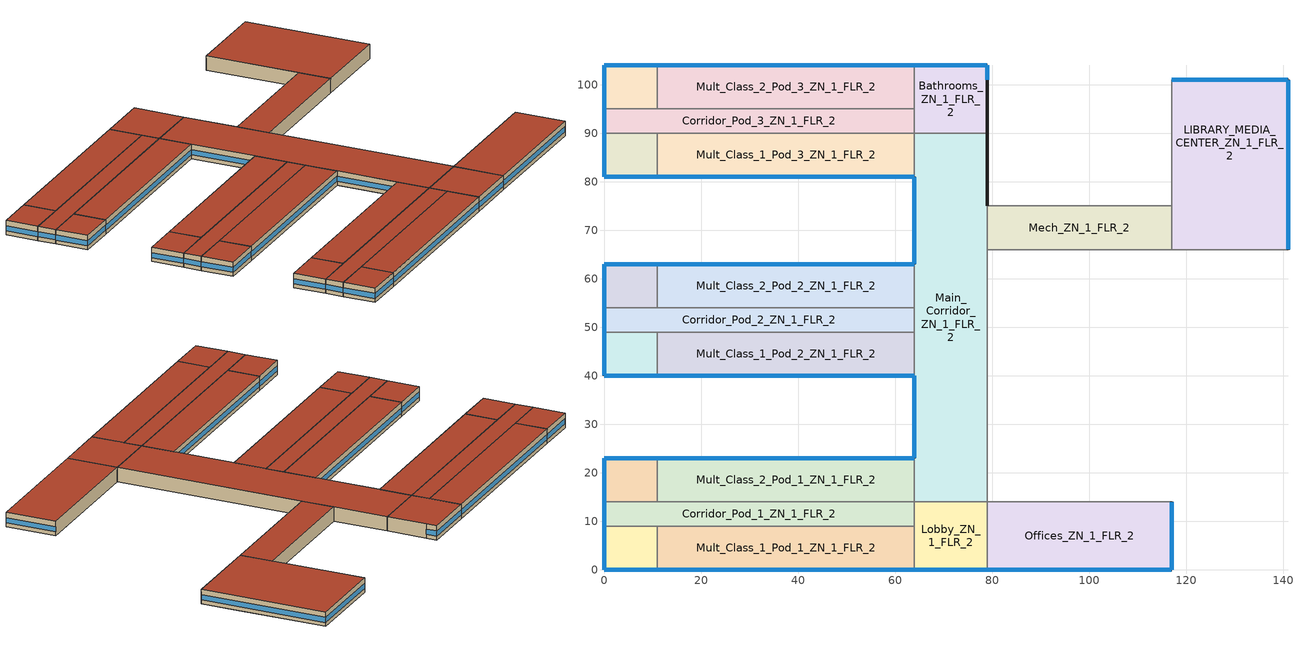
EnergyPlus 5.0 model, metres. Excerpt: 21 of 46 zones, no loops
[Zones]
Bathrooms_ZN_1_FLR_2
 floor to Bathrooms_ZN_1_FLR_1 (INT-FLOOR-TOPSIDE): 64,104 79,104 79,90 64,90 z4
 wall outside (Steel Frame Non-res Ext Wall): 79,90 79,101 79,104 64,104 z4:8
 wall to Main_Corridor_ZN_1_FLR_2 (int-walls): 64,90 79,90 z4:8
 wall to Mult_Class_2_Pod_3_ZN_1_FLR_2 (int-walls): 64,104 64,95 z4:8
 wall to Corridor_Pod_3_ZN_1_FLR_2 (int-walls): 64,95 64,90 z4:8
 window (Window Non-res Fixed): 79,101.05 79,103.95 z5.1:6.55; 78.95,104 64.05,104 z5.1:6.51
 roof outside (IEAD Non-res Roof): 64,90 79,90 79,104 64,104 z8
Corner_Class_1_Pod_1_ZN_1_FLR_2
 floor to Corner_Class_1_Pod_1_ZN_1_FLR_1 (INT-FLOOR-TOPSIDE): 0,9 11,9 11,0 0,0 z4
 wall outside (Steel Frame Non-res Ext Wall): 0,9 0,0 11,0 z4:8
 wall to Mult_Class_1_Pod_1_ZN_1_FLR_2 (int-walls): 11,0 11,9 z4:8
 wall to Corridor_Pod_1_ZN_1_FLR_2 (int-walls): 11,9 0,9 z4:8
 window (Window Non-res Fixed): 0.05,0 10.95,0 z5.1:6.51; 0,8.95 0,0.05 z5.1:6.52
 roof outside (IEAD Non-res Roof): 0,0 11,0 11,9 0,9 z8
Corner_Class_1_Pod_2_ZN_1_FLR_2
 floor to Corner_Class_1_Pod_2_ZN_1_FLR_1 (INT-FLOOR-TOPSIDE): 0,49 11,49 11,40 0,40 z4
 wall outside (Steel Frame Non-res Ext Wall): 0,49 0,40 11,40 z4:8
 wall to Mult_Class_1_Pod_2_ZN_1_FLR_2 (int-walls): 11,40 11,49 z4:8
 wall to Corridor_Pod_2_ZN_1_FLR_2 (int-walls): 11,49 0,49 z4:8
 window (Window Non-res Fixed): 0.05,40 10.95,40 z5.1:6.51; 0,48.95 0,40.05 z5.1:6.52
 roof outside (IEAD Non-res Roof): 0,40 11,40 11,49 0,49 z8
Corner_Class_1_Pod_3_ZN_1_FLR_2
 floor to Corner_Class_1_Pod_3_ZN_1_FLR_1 (INT-FLOOR-TOPSIDE): 0,90 11,90 11,81 0,81 z4
 wall outside (Steel Frame Non-res Ext Wall): 0,90 0,81 11,81 z4:8
 wall to Mult_Class_1_Pod_3_ZN_1_FLR_2 (int-walls): 11,81 11,90 z4:8
 wall to Corridor_Pod_3_ZN_1_FLR_2 (int-walls): 11,90 0,90 z4:8
 window (Window Non-res Fixed): 0.05,81 10.95,81 z5.1:6.51; 0,89.95 0,81.05 z5.1:6.52
 roof outside (IEAD Non-res Roof): 0,81 11,81 11,90 0,90 z8
Corner_Class_2_Pod_1_ZN_1_FLR_2
 floor to Corner_Class_2_Pod_1_ZN_1_FLR_1 (INT-FLOOR-TOPSIDE): 0,23 11,23 11,14 0,14 z4
 wall outside (Steel Frame Non-res Ext Wall): 11,23 0,23 0,14 z4:8
 wall to Corridor_Pod_1_ZN_1_FLR_2 (int-walls): 0,14 11,14 z4:8
 wall to Mult_Class_2_Pod_1_ZN_1_FLR_2 (int-walls): 11,14 11,23 z4:8
 window (Window Non-res Fixed): 10.95,23 0.05,23 z5.1:6.51; 0,22.95 0,14.05 z5.1:6.52
 roof outside (IEAD Non-res Roof): 0,14 11,14 11,23 0,23 z8
Corner_Class_2_Pod_2_ZN_1_FLR_2
 floor to Corner_Class_2_Pod_2_ZN_1_FLR_1 (INT-FLOOR-TOPSIDE): 0,63 11,63 11,54 0,54 z4
 wall outside (Steel Frame Non-res Ext Wall): 11,63 0,63 0,54 z4:8
 wall to Corridor_Pod_2_ZN_1_FLR_2 (int-walls): 0,54 11,54 z4:8
 wall to Mult_Class_2_Pod_2_ZN_1_FLR_2 (int-walls): 11,54 11,63 z4:8
 window (Window Non-res Fixed): 10.95,63 0.05,63 z5.1:6.51; 0,62.95 0,54.05 z5.1:6.52
 roof outside (IEAD Non-res Roof): 0,54 11,54 11,63 0,63 z8
Corner_Class_2_Pod_3_ZN_1_FLR_2
 floor to Corner_Class_2_Pod_3_ZN_1_FLR_1 (INT-FLOOR-TOPSIDE): 0,104 11,104 11,95 0,95 z4
 wall outside (Steel Frame Non-res Ext Wall): 11,104 0,104 0,95 z4:8
 wall to Corridor_Pod_3_ZN_1_FLR_2 (int-walls): 0,95 11,95 z4:8
 wall to Mult_Class_2_Pod_3_ZN_1_FLR_2 (int-walls): 11,95 11,104 z4:8
 window (Window Non-res Fixed): 10.95,104 0.05,104 z5.1:6.51; 0,103.95 0,95.05 z5.1:6.52
 roof outside (IEAD Non-res Roof): 0,95 11,95 11,104 0,104 z8
Corridor_Pod_1_ZN_1_FLR_2
 floor to Corridor_Pod_1_ZN_1_FLR_1 (INT-FLOOR-TOPSIDE): 0,14 64,14 64,9 0,9 z4
 wall outside (Steel Frame Non-res Ext Wall): 0,14 0,9 z4:8
 wall to Mult_Class_1_Pod_1_ZN_1_FLR_2 (int-walls): 11,9 64,9 z4:8
 wall to Lobby_ZN_1_FLR_2 (int-walls): 64,9 64,14 z4:8
 wall to Mult_Class_2_Pod_1_ZN_1_FLR_2 (int-walls): 64,14 11,14 z4:8
 window (Window Non-res Fixed): 0,13.95 0,9.05 z5.1:6.53
 roof outside (IEAD Non-res Roof): 0,9 64,9 64,14 0,14 z8
Corridor_Pod_2_ZN_1_FLR_2
 floor to Corridor_Pod_2_ZN_1_FLR_1 (INT-FLOOR-TOPSIDE): 0,54 64,54 64,49 0,49 z4
 wall outside (Steel Frame Non-res Ext Wall): 0,54 0,49 z4:8
 wall to Mult_Class_1_Pod_2_ZN_1_FLR_2 (int-walls): 11,49 64,49 z4:8
 wall to Main_Corridor_ZN_1_FLR_2 (int-walls): 64,49 64,54 z4:8
 wall to Mult_Class_2_Pod_2_ZN_1_FLR_2 (int-walls): 64,54 11,54 z4:8
 window (Window Non-res Fixed): 0,53.95 0,49.05 z5.1:6.53
 roof outside (IEAD Non-res Roof): 0,49 64,49 64,54 0,54 z8
Corridor_Pod_3_ZN_1_FLR_2
 floor to Corridor_Pod_3_ZN_1_FLR_1 (INT-FLOOR-TOPSIDE): 0,95 64,95 64,90 0,90 z4
 wall outside (Steel Frame Non-res Ext Wall): 0,95 0,90 z4:8
 wall to Mult_Class_1_Pod_3_ZN_1_FLR_2 (int-walls): 11,90 64,90 z4:8
 wall to Mult_Class_2_Pod_3_ZN_1_FLR_2 (int-walls): 64,95 11,95 z4:8
 window (Window Non-res Fixed): 0,94.95 0,90.05 z5.1:6.53
 roof outside (IEAD Non-res Roof): 0,90 64,90 64,95 0,95 z8
LIBRARY_MEDIA_CENTER_ZN_1_FLR_2
 floor to Kitchen_ZN_1_FLR_1 (INT-FLOOR-TOPSIDE): 117,75 141,75 141,66 117,66 z4
 floor to Cafeteria_ZN_1_FLR_1 (INT-FLOOR-TOPSIDE): 117,101 141,101 141,75 117,75 z4
 wall outside (Steel Frame Non-res Ext Wall): 141,66 141,101 117,101 z4:8
 wall to Aux_Gym_ZN_1_FLR_1 (int-walls): 117,66 141,66 z4:8
 wall to Mech_ZN_1_FLR_2 (int-walls): 117,75 117,66 z4:8
 wall to Auditorium_ZN_1_FLR_1 (int-walls): 117,101 117,75 z4:8
 window (Window Non-res Fixed): 141,66.05 141,100.95 z5.1:6.52; 140.95,101 117.05,101 z5.1:6.51
 roof outside (IEAD Non-res Roof): 117,66 141,66 141,101 117,101 z8
Lobby_ZN_1_FLR_2
 floor to Lobby_ZN_1_FLR_1 (INT-FLOOR-TOPSIDE): 64,14 79,14 79,0 64,0 z4
 wall outside (Steel Frame Non-res Ext Wall): 64,0 79,0 z4:8
 wall to Offices_ZN_1_FLR_2 (int-walls): 79,0 79,14 z4:8
 wall to Main_Corridor_ZN_1_FLR_2 (int-walls): 79,14 64,14 z4:8
 wall to Mult_Class_1_Pod_1_ZN_1_FLR_2 (int-walls): 64,9 64,0 z4:8
 window (Window Non-res Fixed): 64.05,0 78.95,0 z5.1:6.51
 roof outside (IEAD Non-res Roof): 64,0 79,0 79,14 64,14 z8
Main_Corridor_ZN_1_FLR_2
 floor to Main_Corridor_ZN_1_FLR_1 (INT-FLOOR-TOPSIDE): 64,90 79,90 79,14 64,14 z4
 wall outside (Steel Frame Non-res Ext Wall): 64,40 64,23 / 79,75 79,90 / 64,81 64,63 z4:8
 wall to Mult_Class_1_Pod_2_ZN_1_FLR_2 (int-walls): 64,49 64,40 z4:8
 wall to Mult_Class_2_Pod_1_ZN_1_FLR_2 (int-walls): 64,23 64,14 z4:8
 wall to Gym_ZN_1_FLR_1 (int-walls): 79,14 79,66 z4:8
 wall to Mech_ZN_1_FLR_2 (int-walls): 79,66 79,75 z4:8
 wall to Mult_Class_1_Pod_3_ZN_1_FLR_2 (int-walls): 64,90 64,81 z4:8
 wall to Mult_Class_2_Pod_2_ZN_1_FLR_2 (int-walls): 64,63 64,54 z4:8
 window (Window Non-res Fixed): 64,39.95 64,23.05 / 64,80.95 64,63.05 z5.1:6.51
 roof outside (IEAD Non-res Roof): 64,14 79,14 79,90 64,90 z8
Mech_ZN_1_FLR_2
 floor to Mech_ZN_1_FLR_1 (INT-FLOOR-TOPSIDE): 79,75 117,75 117,66 79,66 z4
 wall to Gym_ZN_1_FLR_1 (int-walls): 79,66 117,66 z4:8
 wall to Auditorium_ZN_1_FLR_1 (int-walls): 117,75 79,75 z4:8
 roof outside (IEAD Non-res Roof): 79,66 117,66 117,75 79,75 z8
Mult_Class_1_Pod_1_ZN_1_FLR_2
 floor to Mult_Class_1_Pod_1_ZN_1_FLR_1 (INT-FLOOR-TOPSIDE): 11,9 64,9 64,0 11,0 z4
 wall outside (Steel Frame Non-res Ext Wall): 11,0 64,0 z4:8
 window (Window Non-res Fixed): 11.05,0 63.95,0 z5.1:6.5
 roof outside (IEAD Non-res Roof): 11,0 64,0 64,9 11,9 z8
Mult_Class_1_Pod_2_ZN_1_FLR_2
 floor to Mult_Class_1_Pod_2_ZN_1_FLR_1 (INT-FLOOR-TOPSIDE): 11,49 64,49 64,40 11,40 z4
 wall outside (Steel Frame Non-res Ext Wall): 11,40 64,40 z4:8
 window (Window Non-res Fixed): 11.05,40 63.95,40 z5.1:6.5
 roof outside (IEAD Non-res Roof): 11,40 64,40 64,49 11,49 z8
Mult_Class_1_Pod_3_ZN_1_FLR_2
 floor to Mult_Class_1_Pod_3_ZN_1_FLR_1 (INT-FLOOR-TOPSIDE): 11,90 64,90 64,81 11,81 z4
 wall outside (Steel Frame Non-res Ext Wall): 11,81 64,81 z4:8
 window (Window Non-res Fixed): 11.05,81 63.95,81 z5.1:6.5
 roof outside (IEAD Non-res Roof): 11,81 64,81 64,90 11,90 z8
Mult_Class_2_Pod_1_ZN_1_FLR_2
 floor to Mult_Class_2_Pod_1_ZN_1_FLR_1 (INT-FLOOR-TOPSIDE): 11,23 64,23 64,14 11,14 z4
 wall outside (Steel Frame Non-res Ext Wall): 64,23 11,23 z4:8
 window (Window Non-res Fixed): 63.95,23 11.05,23 z5.1:6.5
 roof outside (IEAD Non-res Roof): 11,14 64,14 64,23 11,23 z8
Mult_Class_2_Pod_2_ZN_1_FLR_2
 floor to Mult_Class_2_Pod_2_ZN_1_FLR_1 (INT-FLOOR-TOPSIDE): 11,63 64,63 64,54 11,54 z4
 wall outside (Steel Frame Non-res Ext Wall): 64,63 11,63 z4:8
 window (Window Non-res Fixed): 63.95,63 11.05,63 z5.1:6.5
 roof outside (IEAD Non-res Roof): 11,54 64,54 64,63 11,63 z8
Mult_Class_2_Pod_3_ZN_1_FLR_2
 floor to Mult_Class_2_Pod_3_ZN_1_FLR_1 (INT-FLOOR-TOPSIDE): 11,104 64,104 64,95 11,95 z4
 wall outside (Steel Frame Non-res Ext Wall): 64,104 11,104 z4:8
 window (Window Non-res Fixed): 63.95,104 11.05,104 z5.1:6.5
 roof outside (IEAD Non-res Roof): 11,95 64,95 64,104 11,104 z8
Offices_ZN_1_FLR_2
 floor to Offices_ZN_1_FLR_1 (INT-FLOOR-TOPSIDE): 79,14 117,14 117,0 79,0 z4
 wall outside (Steel Frame Non-res Ext Wall): 79,0 117,0 117,14 z4:8
 wall to Gym_ZN_1_FLR_1 (int-walls): 117,14 79,14 z4:8
 window (Window Non-res Fixed): 79.05,0 116.95,0 z5.1:6.5; 117,0.05 117,13.95 z5.1:6.51
 roof outside (IEAD Non-res Roof): 79,0 117,0 117,14 79,14 z8
[Building]
Ref Bldg Secondary School New2004_v1.3_5.0: North Axis=0; Terrain=City; Loads Convergence Tolerance Value=0.04; Temperature Convergence Tolerance Value=0.2; Solar Distribution=FullInteriorAndExterior; Maximum Number of Warmup Days=25
[Site:Location]
USA FL-MIAMI: Latitude {deg}=25.78; Longitude {deg}=-80.27; Time Zone {hr}=-5; Elevation {m}=2
[SizingPeriod:DesignDay] Barometric Pressure {Pa}=101301; Rain Indicator=0; Snow Indicator=0; Day of Month=21; Daylight Saving Time Indicator=0; Humidity Indicating Type=WetBulb
Name | Maximum Dry-Bulb Temperature {C} | Daily Temperature Range {deltaC} | Humidity Indicating Conditions at Maximum Dry-Bulb | Wind Speed {m/s} | Wind Direction {deg} | Sky Clearness | Month | Day Type
MIAMI Ann Htg 99.6% Condns DB | 8 | 0 | 8 | 4.4 | 340 | 0 | 1 | WinterDesignDay
MIAMI Ann Clg .4% Condns WB=>MDB | 30.5 | 6.7 | 26.7 | 4.7 | 140 | 1 | 7 | SummerDesignDay
[Site:WaterMainsTemperature]
Calculation Method=CORRELATION; Annual Average Outdoor Air Temperature {C}=24.31; Maximum Difference In Monthly Average Outdoor Air Temperatures {deltaC}=8
[Site:GroundTemperature:BuildingSurface]
22.509, 22.645, 22.781, 22.956, 23.052, 23.08, 23.116, 23.108, 23.133, 23.139, 23.077, 22.913
[Construction]
Steel Frame Non-res Ext Wall: Wood Siding, Steel Frame NonRes Wall Insulation, 1/2IN Gypsum
IEAD Non-res Roof: Roof Membrane, IEAD NonRes Roof Insulation, Metal Decking
int-walls: 1/2IN Gypsum, 1/2IN Gypsum
INT-FLOOR-TOPSIDE: MAT-CC05 4 HW CONCRETE, CP02 CARPET PAD
Window Non-res Fixed: NonRes Fixed Assembly Window
InteriorFurnishings: Std Wood 6inch
[Material] Thermal Absorptance=0.9
Name | Roughness | Thickness {m} | Conductivity {W/m-K} | Density {kg/m3} | Specific Heat {J/kg-K} | Solar Absorptance | Visible Absorptance | Density | Specific Heat | Visible Absorptance! Common Materials
Steel Frame NonRes Wall Insulation | MediumRough | 0.0539159 | 0.049 | 265 | 836.8 | 0.7 | 0.7
IEAD NonRes Roof Insulation | MediumRough | 0.124663 | 0.049 |  |  | 0.7 | 0.7 | 265 | 836.8
Std Wood 6inch | MediumSmooth | 0.15 | 0.12 | 540 | 1210 | 0.7 |  |  |  | 0.7
Wood Siding | MediumSmooth | 0.01 | 0.11 | 544.62 | 1210 | 0.78 | 0.78
1/2IN Gypsum | Smooth | 0.0127 | 0.16 | 784.9 | 830 | 0.92 | 0.92
Roof Membrane | VeryRough | 0.0095 | 0.16 | 1121.29 | 1460 | 0.7 | 0.7
Metal Decking | MediumSmooth | 0.0015 | 45.006 | 7680 | 418.4 | 0.7 | 0.3
MAT-CC05 4 HW CONCRETE | Rough | 0.1016 | 1.311 | 2240 | 836.8 | 0.7 | 0.7
[WindowMaterial:SimpleGlazingSystem]
NonRes Fixed Assembly Window: U-Factor=6.92716; Solar Heat Gain Coefficient=0.25
[Material:NoMass]
CP02 CARPET PAD: Roughness=VeryRough; Thermal Resistance {(m2-K)/W}=0.2165; Thermal Absorptance=0.9; Solar Absorptance=0.7; Visible Absorptance=0.8
[Zone] Type=1; Multiplier=1; Part of Total Floor Area=Yes
Bathrooms_ZN_1_FLR_2; Corner_Class_1_Pod_1_ZN_1_FLR_2; Corner_Class_1_Pod_2_ZN_1_FLR_2; Corner_Class_1_Pod_3_ZN_1_FLR_2; Corner_Class_2_Pod_1_ZN_1_FLR_2; Corner_Class_2_Pod_2_ZN_1_FLR_2; Corner_Class_2_Pod_3_ZN_1_FLR_2; Corridor_Pod_1_ZN_1_FLR_2; Corridor_Pod_2_ZN_1_FLR_2; Corridor_Pod_3_ZN_1_FLR_2; LIBRARY_MEDIA_CENTER_ZN_1_FLR_2; Lobby_ZN_1_FLR_2; Main_Corridor_ZN_1_FLR_2; Mech_ZN_1_FLR_2; Mult_Class_1_Pod_1_ZN_1_FLR_2; Mult_Class_1_Pod_2_ZN_1_FLR_2; Mult_Class_1_Pod_3_ZN_1_FLR_2; Mult_Class_2_Pod_1_ZN_1_FLR_2; Mult_Class_2_Pod_2_ZN_1_FLR_2; Mult_Class_2_Pod_3_ZN_1_FLR_2; Offices_ZN_1_FLR_2
[People] Number of People Calculation Method=Area/Person; Fraction Radiant=0.3; User Specified Sensible Fraction=AUTOCALCULATE; Activity Level Schedule=ACTIVITY_SCH; Enable ASHRAE 55 Comfort Warnings=No; MRT Calculation=ZoneAveraged; Work Efficiency Schedule=WORK_EFF_SCH; Clothing Schedule=CLOTHING_SCH; Air Velocity Schedule=AIR_VELO_SCH; Thermal Comfort Report=FANGER
Name | Zone | Schedule | Zone Area per Person
Bathrooms_ZN_1_FLR_2 People | Bathrooms_ZN_1_FLR_2 | BLDG_OCC_SCH | 10
Corner_Class_1_Pod_1_ZN_1_FLR_2 People | Corner_Class_1_Pod_1_ZN_1_FLR_2 | BLDG_OCC_SCH | 4
Corner_Class_1_Pod_2_ZN_1_FLR_2 People | Corner_Class_1_Pod_2_ZN_1_FLR_2 | BLDG_OCC_SCH | 4
Corner_Class_1_Pod_3_ZN_1_FLR_2 People | Corner_Class_1_Pod_3_ZN_1_FLR_2 | BLDG_OCC_SCH | 4
Corner_Class_2_Pod_1_ZN_1_FLR_2 People | Corner_Class_2_Pod_1_ZN_1_FLR_2 | BLDG_OCC_SCH | 4
Corner_Class_2_Pod_2_ZN_1_FLR_2 People | Corner_Class_2_Pod_2_ZN_1_FLR_2 | BLDG_OCC_SCH | 4
Corner_Class_2_Pod_3_ZN_1_FLR_2 People | Corner_Class_2_Pod_3_ZN_1_FLR_2 | BLDG_OCC_SCH | 4
Corridor_Pod_1_ZN_1_FLR_2 People | Corridor_Pod_1_ZN_1_FLR_2 | BLDG_OCC_SCH | 10
Corridor_Pod_2_ZN_1_FLR_2 People | Corridor_Pod_2_ZN_1_FLR_2 | BLDG_OCC_SCH | 10
Corridor_Pod_3_ZN_1_FLR_2 People | Corridor_Pod_3_ZN_1_FLR_2 | BLDG_OCC_SCH | 10
LIBRARY_MEDIA_CENTER_ZN_1_FLR_2 People | LIBRARY_MEDIA_CENTER_ZN_1_FLR_2 | BLDG_OCC_SCH | 4.35
Mech_ZN_1_FLR_2 People | Mech_ZN_1_FLR_2 | BLDG_OCC_SCH | 100
Mult_Class_1_Pod_1_ZN_1_FLR_2 People | Mult_Class_1_Pod_1_ZN_1_FLR_2 | BLDG_OCC_SCH | 4
Mult_Class_1_Pod_2_ZN_1_FLR_2 People | Mult_Class_1_Pod_2_ZN_1_FLR_2 | BLDG_OCC_SCH | 4
Mult_Class_1_Pod_3_ZN_1_FLR_2 People | Mult_Class_1_Pod_3_ZN_1_FLR_2 | BLDG_OCC_SCH_Extend | 4
Mult_Class_2_Pod_1_ZN_1_FLR_2 People | Mult_Class_2_Pod_1_ZN_1_FLR_2 | BLDG_OCC_SCH | 4
Mult_Class_2_Pod_2_ZN_1_FLR_2 People | Mult_Class_2_Pod_2_ZN_1_FLR_2 | BLDG_OCC_SCH | 4
Mult_Class_2_Pod_3_ZN_1_FLR_2 People | Mult_Class_2_Pod_3_ZN_1_FLR_2 | BLDG_OCC_SCH_Extend | 4
Offices_ZN_1_FLR_2 People | Offices_ZN_1_FLR_2 | BLDG_OCC_SCH_Offices | 20
[Lights] Schedule=BLDG_LIGHT_SCH; Design Level Calculation Method=Watts/Area; Return Air Fraction=0; Fraction Radiant=0.37; Fraction Visible=0.2; Fraction Replaceable=1; Return Air Fraction is Calculated from Plenum Temperature=No
Name | Zone | Watts per Zone Area {W/m2}
Bathrooms_ZN_1_FLR_2_Lights | Bathrooms_ZN_1_FLR_2 | 9.68
Corner_Class_1_Pod_1_ZN_1_FLR_2_Lights | Corner_Class_1_Pod_1_ZN_1_FLR_2 | 15.06
Corner_Class_1_Pod_2_ZN_1_FLR_2_Lights | Corner_Class_1_Pod_2_ZN_1_FLR_2 | 15.06
Corner_Class_1_Pod_3_ZN_1_FLR_2_Lights | Corner_Class_1_Pod_3_ZN_1_FLR_2 | 15.06
Corner_Class_2_Pod_1_ZN_1_FLR_2_Lights | Corner_Class_2_Pod_1_ZN_1_FLR_2 | 15.06
Corner_Class_2_Pod_2_ZN_1_FLR_2_Lights | Corner_Class_2_Pod_2_ZN_1_FLR_2 | 15.06
Corner_Class_2_Pod_3_ZN_1_FLR_2_Lights | Corner_Class_2_Pod_3_ZN_1_FLR_2 | 15.06
Corridor_Pod_1_ZN_1_FLR_2_Lights | Corridor_Pod_1_ZN_1_FLR_2 | 5.38
Corridor_Pod_2_ZN_1_FLR_2_Lights | Corridor_Pod_2_ZN_1_FLR_2 | 5.38
Corridor_Pod_3_ZN_1_FLR_2_Lights | Corridor_Pod_3_ZN_1_FLR_2 | 5.38
LIBRARY_MEDIA_CENTER_ZN_1_FLR_2_Lights | LIBRARY_MEDIA_CENTER_ZN_1_FLR_2 | 13.99
Lobby_ZN_1_FLR_2_Lights | Lobby_ZN_1_FLR_2 | 13.99
Main_Corridor_ZN_1_FLR_2_Lights | Main_Corridor_ZN_1_FLR_2 | 5.38
Mech_ZN_1_FLR_2_Lights | Mech_ZN_1_FLR_2 | 16.14
Mult_Class_1_Pod_1_ZN_1_FLR_2_Lights | Mult_Class_1_Pod_1_ZN_1_FLR_2 | 15.06
Mult_Class_1_Pod_2_ZN_1_FLR_2_Lights | Mult_Class_1_Pod_2_ZN_1_FLR_2 | 15.06
Mult_Class_1_Pod_3_ZN_1_FLR_2_Lights | Mult_Class_1_Pod_3_ZN_1_FLR_2 | 15.06
Mult_Class_2_Pod_1_ZN_1_FLR_2_Lights | Mult_Class_2_Pod_1_ZN_1_FLR_2 | 15.06
Mult_Class_2_Pod_2_ZN_1_FLR_2_Lights | Mult_Class_2_Pod_2_ZN_1_FLR_2 | 15.06
Mult_Class_2_Pod_3_ZN_1_FLR_2_Lights | Mult_Class_2_Pod_3_ZN_1_FLR_2 | 15.06
Offices_ZN_1_FLR_2_Lights | Offices_ZN_1_FLR_2 | 11.84
[ElectricEquipment] Schedule=BLDG_EQUIP_SCH; Design Level Calculation Method=Watts/Area; Fraction Latent=0; Fraction Radiant=0.5; Fraction Lost=0
Name | Zone | Watts per Zone Floor Area {W/m2}
Bathrooms_ZN_1_FLR_2_PlugMisc_Equip | Bathrooms_ZN_1_FLR_2 | 4
Corner_Class_1_Pod_1_ZN_1_FLR_2_PlugMisc_Equip | Corner_Class_1_Pod_1_ZN_1_FLR_2 | 10
Corner_Class_1_Pod_2_ZN_1_FLR_2_PlugMisc_Equip | Corner_Class_1_Pod_2_ZN_1_FLR_2 | 10
Corner_Class_1_Pod_3_ZN_1_FLR_2_PlugMisc_Equip | Corner_Class_1_Pod_3_ZN_1_FLR_2 | 10
Corner_Class_2_Pod_1_ZN_1_FLR_2_PlugMisc_Equip | Corner_Class_2_Pod_1_ZN_1_FLR_2 | 10
Corner_Class_2_Pod_2_ZN_1_FLR_2_PlugMisc_Equip | Corner_Class_2_Pod_2_ZN_1_FLR_2 | 10
Corner_Class_2_Pod_3_ZN_1_FLR_2_PlugMisc_Equip | Corner_Class_2_Pod_3_ZN_1_FLR_2 | 10
Corridor_Pod_1_ZN_1_FLR_2_PlugMisc_Equip | Corridor_Pod_1_ZN_1_FLR_2 | 4
Corridor_Pod_2_ZN_1_FLR_2_PlugMisc_Equip | Corridor_Pod_2_ZN_1_FLR_2 | 4
Corridor_Pod_3_ZN_1_FLR_2_PlugMisc_Equip | Corridor_Pod_3_ZN_1_FLR_2 | 4
LIBRARY_MEDIA_CENTER_ZN_1_FLR_2_PlugMisc_Equip | LIBRARY_MEDIA_CENTER_ZN_1_FLR_2 | 10
Lobby_ZN_1_FLR_2_PlugMisc_Equip | Lobby_ZN_1_FLR_2 | 4
Main_Corridor_ZN_1_FLR_2_PlugMisc_Equip | Main_Corridor_ZN_1_FLR_2 | 4
Mech_ZN_1_FLR_2_PlugMisc_Equip | Mech_ZN_1_FLR_2 | 4
Mult_Class_1_Pod_1_ZN_1_FLR_2_PlugMisc_Equip | Mult_Class_1_Pod_1_ZN_1_FLR_2 | 10
Mult_Class_1_Pod_2_ZN_1_FLR_2_PlugMisc_Equip | Mult_Class_1_Pod_2_ZN_1_FLR_2 | 10
Mult_Class_1_Pod_3_ZN_1_FLR_2_PlugMisc_Equip | Mult_Class_1_Pod_3_ZN_1_FLR_2 | 10
Mult_Class_2_Pod_1_ZN_1_FLR_2_PlugMisc_Equip | Mult_Class_2_Pod_1_ZN_1_FLR_2 | 10
Mult_Class_2_Pod_2_ZN_1_FLR_2_PlugMisc_Equip | Mult_Class_2_Pod_2_ZN_1_FLR_2 | 10
Mult_Class_2_Pod_3_ZN_1_FLR_2_PlugMisc_Equip | Mult_Class_2_Pod_3_ZN_1_FLR_2 | 10
Offices_ZN_1_FLR_2_PlugMisc_Equip | Offices_ZN_1_FLR_2 | 10.8
[Exterior:Lights]
Exterior Facade Lighting: Schedule=ALWAYS_ON; Design Level=17927; Control Option=AstronomicalClock
[ZoneInfiltration:DesignFlowRate] Schedule=INFIL_SCH; Design Volume Flow Rate Calculation Method=Flow/ExteriorWallArea; Flow per Exterior Surface Area {m3/s/m2}=0.000302; Constant Term Coefficient=1; Temperature Term Coefficient=0; Velocity Term Coefficient=0; Velocity Squared Term Coefficient=0
Name | Zone
Bathrooms_ZN_1_FLR_2_Infiltration | Bathrooms_ZN_1_FLR_2
Corner_Class_1_Pod_1_ZN_1_FLR_2_Infiltration | Corner_Class_1_Pod_1_ZN_1_FLR_2
Corner_Class_1_Pod_2_ZN_1_FLR_2_Infiltration | Corner_Class_1_Pod_2_ZN_1_FLR_2
Corner_Class_1_Pod_3_ZN_1_FLR_2_Infiltration | Corner_Class_1_Pod_3_ZN_1_FLR_2
Corner_Class_2_Pod_1_ZN_1_FLR_2_Infiltration | Corner_Class_2_Pod_1_ZN_1_FLR_2
Corner_Class_2_Pod_2_ZN_1_FLR_2_Infiltration | Corner_Class_2_Pod_2_ZN_1_FLR_2
Corner_Class_2_Pod_3_ZN_1_FLR_2_Infiltration | Corner_Class_2_Pod_3_ZN_1_FLR_2
Corridor_Pod_1_ZN_1_FLR_2_Infiltration | Corridor_Pod_1_ZN_1_FLR_2
Corridor_Pod_2_ZN_1_FLR_2_Infiltration | Corridor_Pod_2_ZN_1_FLR_2
Corridor_Pod_3_ZN_1_FLR_2_Infiltration | Corridor_Pod_3_ZN_1_FLR_2
LIBRARY_MEDIA_CENTER_ZN_1_FLR_2_Infiltration | LIBRARY_MEDIA_CENTER_ZN_1_FLR_2
Lobby_ZN_1_FLR_2_Infiltration | Lobby_ZN_1_FLR_2
Main_Corridor_ZN_1_FLR_2_Infiltration | Main_Corridor_ZN_1_FLR_2
Mult_Class_1_Pod_1_ZN_1_FLR_2_Infiltration | Mult_Class_1_Pod_1_ZN_1_FLR_2
Mult_Class_1_Pod_2_ZN_1_FLR_2_Infiltration | Mult_Class_1_Pod_2_ZN_1_FLR_2
Mult_Class_1_Pod_3_ZN_1_FLR_2_Infiltration | Mult_Class_1_Pod_3_ZN_1_FLR_2
Mult_Class_2_Pod_1_ZN_1_FLR_2_Infiltration | Mult_Class_2_Pod_1_ZN_1_FLR_2
Mult_Class_2_Pod_2_ZN_1_FLR_2_Infiltration | Mult_Class_2_Pod_2_ZN_1_FLR_2
Mult_Class_2_Pod_3_ZN_1_FLR_2_Infiltration | Mult_Class_2_Pod_3_ZN_1_FLR_2
Offices_ZN_1_FLR_2_Infiltration | Offices_ZN_1_FLR_2
[InternalMass] Construction=InteriorFurnishings
Name | Zone | Surface Area
Bathrooms_ZN_1_FLR_2 Internal Mass | Bathrooms_ZN_1_FLR_2 | 420
Corner_Class_1_Pod_1_ZN_1_FLR_2 Internal Mass | Corner_Class_1_Pod_1_ZN_1_FLR_2 | 198
Corner_Class_1_Pod_2_ZN_1_FLR_2 Internal Mass | Corner_Class_1_Pod_2_ZN_1_FLR_2 | 198
Corner_Class_1_Pod_3_ZN_1_FLR_2 Internal Mass | Corner_Class_1_Pod_3_ZN_1_FLR_2 | 198
Corner_Class_2_Pod_1_ZN_1_FLR_2 Internal Mass | Corner_Class_2_Pod_1_ZN_1_FLR_2 | 198
Corner_Class_2_Pod_2_ZN_1_FLR_2 Internal Mass | Corner_Class_2_Pod_2_ZN_1_FLR_2 | 198
Corner_Class_2_Pod_3_ZN_1_FLR_2 Internal Mass | Corner_Class_2_Pod_3_ZN_1_FLR_2 | 198
Corridor_Pod_1_ZN_1_FLR_2 Internal Mass | Corridor_Pod_1_ZN_1_FLR_2 | 640
Corridor_Pod_2_ZN_1_FLR_2 Internal Mass | Corridor_Pod_2_ZN_1_FLR_2 | 640
Corridor_Pod_3_ZN_1_FLR_2 Internal Mass | Corridor_Pod_3_ZN_1_FLR_2 | 640
LIBRARY_MEDIA_CENTER_ZN_1_FLR_2 Internal Mass | LIBRARY_MEDIA_CENTER_ZN_1_FLR_2 | 1680
Lobby_ZN_1_FLR_2 Internal Mass | Lobby_ZN_1_FLR_2 | 420
Main_Corridor_ZN_1_FLR_2 Internal Mass | Main_Corridor_ZN_1_FLR_2 | 2280
Mech_ZN_1_FLR_2 Internal Mass | Mech_ZN_1_FLR_2 | 684
Mult_Class_1_Pod_1_ZN_1_FLR_2 Internal Mass | Mult_Class_1_Pod_1_ZN_1_FLR_2 | 954
Mult_Class_1_Pod_2_ZN_1_FLR_2 Internal Mass | Mult_Class_1_Pod_2_ZN_1_FLR_2 | 954
Mult_Class_1_Pod_3_ZN_1_FLR_2 Internal Mass | Mult_Class_1_Pod_3_ZN_1_FLR_2 | 954
Mult_Class_2_Pod_1_ZN_1_FLR_2 Internal Mass | Mult_Class_2_Pod_1_ZN_1_FLR_2 | 954
Mult_Class_2_Pod_2_ZN_1_FLR_2 Internal Mass | Mult_Class_2_Pod_2_ZN_1_FLR_2 | 954
Mult_Class_2_Pod_3_ZN_1_FLR_2 Internal Mass | Mult_Class_2_Pod_3_ZN_1_FLR_2 | 954
Offices_ZN_1_FLR_2 Internal Mass | Offices_ZN_1_FLR_2 | 1064
[AvailabilityManager:NightCycle] Availability Schedule=ALWAYS_ON; Fan Schedule=HVACOperationSchd; Control Type {CycleOnAny | CycleOnControlZone | CycleOnAnyZoneFansOnly}=CycleOnAny; Thermostat Tolerance {delta C}=1; Cycling Run Time {s}=1800
PSZ-AC_2:6 Availability Manager; PSZ-AC_3:7 Availability Manager; PSZ-AC_4:8 Availability Manager; PSZ-AC_5:9 Availability Manager; VAV_OTHER Availability Manager; VAV_POD_1 Availability Manager; VAV_POD_2 Availability Manager; VAV_POD_3 Availability Manager
[UtilityCost:Tariff]
Name | Output Meter | Conversion Factor Choice | Monthly Charge or Variable | Group
FPL_GSLD-1_GeneralServiceLargeDemand | Electricity:Facility | kWh | 38.12 | Comm Elect
FPL_GSD-1_GeneralServiceDemand | Electricity:Facility | kWh | 32.54 | Comm Elect
FPL_GS-1_nonDemand | Electricity:Facility | kWh | 8.37 | Comm Elect
FL_EIAMonthlyRateGas | Gas:Facility | MCF | 0 | Comm Gas
[UtilityCost:Charge:Simple] Season=Annual
Name | Charge Variable | Tariff | Source Variable | Category Variable | Cost per Unit Value or Variable
 | Non-fuelEnergyCharge | FPL_GSLD-1_GeneralServiceLargeDemand | totalEnergy | EnergyCharges | 0.0108
 | fuelEnergyCharge | FPL_GSLD-1_GeneralServiceLargeDemand | totalEnergy | EnergyCharges | 0.04
 | ConservationEnergyCharge | FPL_GSLD-1_GeneralServiceLargeDemand | totalEnergy | EnergyCharges | 0.0012
 | EnvironmentalEnergyCharge | FPL_GSLD-1_GeneralServiceLargeDemand | totalEnergy | EnergyCharges | 0.0002
 | TaxofEightPercent | FPL_GSLD-1_GeneralServiceLargeDemand | SubTotal | Taxes | 0.08
 | Non-fuelEnergyCharge | FPL_GSD-1_GeneralServiceDemand | totalEnergy | EnergyCharges | 0.0137
 | fuelEnergyCharge | FPL_GSD-1_GeneralServiceDemand | totalEnergy | EnergyCharges | 0.0401
 | ConservationEnergyCharge | FPL_GSD-1_GeneralServiceDemand | totalEnergy | EnergyCharges | 0.0013
 | EnvironmentalEnergyCharge | FPL_GSD-1_GeneralServiceDemand | totalEnergy | EnergyCharges | 0.0002
 | TaxofEightPercent | FPL_GSD-1_GeneralServiceDemand | SubTotal | Taxes | 0.08
 | Non-fuelEnergyCharge | FPL_GS-1_nonDemand | totalEnergy | EnergyCharges | 0.0386
 | fuelEnergyCharge | FPL_GS-1_nonDemand | totalEnergy | EnergyCharges | 0.0409
 | Conservation | FPL_GS-1_nonDemand | totalEnergy | EnergyCharges | 0.0014
 | Capacity | FPL_GS-1_nonDemand | totalEnergy | EnergyCharges | 0.0063
 | Capacity | FPL_GS-1_nonDemand | totalEnergy | EnergyCharges | 0.0002
 | TaxofEightPercent | FPL_GS-1_nonDemand | SubTotal | Taxes | 0.08
 | MonthlyRateGasCharge | FL_EIAMonthlyRateGas | totalEnergy | EnergyCharges | FL_MonthlyGasRates
 | TaxofEightPercent | FL_EIAMonthlyRateGas | SubTotal | Taxes | 0.08
[UtilityCost:Charge:Block] Source Variable=totalDemand; Season=Annual; Category Variable=DemandCharges
Name | Charge Variable | Tariff | Block Size 1 Value or Variable | Block 1 Cost per Unit Value or Variable | Block Size 2 Value or Variable | Block 2 Cost per Unit Value or Variable
 | AnnualDemandBaseCharge | FPL_GSLD-1_GeneralServiceLargeDemand | remaining | 5.81
 | AnnualDemandCapacityCharge | FPL_GSLD-1_GeneralServiceLargeDemand | remaining | 2.53
 | AnnualDemandBaseCharge | FPL_GSD-1_GeneralServiceDemand | 10 | 0 | remaining | 5.81
 | AnnualDemandCapacityCharge | FPL_GSD-1_GeneralServiceDemand | 10 | 0 | remaining | 2.51
[UtilityCost:Qualify] Variable=TotalDemand; Season=Annual; Threshold Test=Count
Name | Tariff | Qualify Type | Threshold Value or Variable | Number of Months
MaxDemand3000kw | FPL_GSLD-1_GeneralServiceLargeDemand | Maximum | 3000 | 1
MinDemand500kw | FPL_GSLD-1_GeneralServiceLargeDemand | Minimum | 500 | 12
MaxDemand500kw | FPL_GSD-1_GeneralServiceDemand | Maximum | 500 | 1
MinDemand20kw | FPL_GSD-1_GeneralServiceDemand | Minimum | 20 | 12
MaxDemand20kw | FPL_GS-1_nonDemand | Maximum | 20 | 1
[UtilityCost:Variable]
FL_MonthlyGasRates: Tariff=FL_EIAMonthlyRateGas; Variable Type=Currency; January Value=11.16; February Value=11.29; March Value=11.27; April Value=11.16; May Value=11.32; June Value=11.63; July Value=11.78; August Value=11.31; September Value=11.34; October Value=11.12; November Value=10.36; December Value=10.74
[Schedule:Compact]
ALWAYS_ON: Through: 12/31, For: AllDays, Until: 24:00, 1
BLDG_EQUIP_SCH: Through: 6/30, For: Weekdays SummerDesignDay, Until: 08:00, 0.35, Until: 17:00, 0.95, Until: 24:00, 0.35, For: AllOtherDays, Until: 24:00, 0.35, Through: 9/1, For: Weekdays SummerDesignDay, Until: 08:00, 0.25, Until: 17:00, 0.5, Until: 24:00, 0.25, For: AllOtherDays, Until: 24:00, 0.25, Through: 12/31, For: Weekdays SummerDesignDay, Until: 08:00, 0.35, Until: 17:00, 0.95, Until: 24:00, 0.35, For: AllOtherDays, Until: 24:00, 0.35
BLDG_LIGHT_SCH: Through: 6/30, For: Weekdays SummerDesignDay, Until: 07:00, 0.1773, Until: 21:00, 0.9, Until: 24:00, 0.1773, For: AllOtherDays, Until: 24:00, 0.1773, Through: 9/1, For: Weekdays SummerDesignDay, Until: 08:00, 0.1773, Until: 20:00, 0.5, Until: 24:00, 0.1773, For: AllOtherDays, Until: 24:00, 0.1773, Through: 12/31, For: Weekdays SummerDesignDay, Until: 07:00, 0.1773, Until: 21:00, 0.9, Until: 24:00, 0.1773, For: AllOtherDays, Until: 24:00, 0.1773
BLDG_OCC_SCH: Through: 6/30, For: Weekdays SummerDesignDay, Until: 08:00, 0, Until: 16:00, 0.7, Until: 21:00, 0.15, Until: 24:00, 0, For: AllOtherDays, Until: 24:00, 0, Through: 9/1, For: Weekdays SummerDesignDay, Until: 08:00, 0, Until: 21:00, 0.15, Until: 24:00, 0, For: AllOtherDays, Until: 24:00, 0, Through: 12/31, For: Weekdays SummerDesignDay, Until: 08:00, 0, Until: 16:00, 0.7, Until: 21:00, 0.15, Until: 24:00, 0, For: AllOtherDays, Until: 24:00, 0
BLDG_OCC_SCH_Extend: Through: 6/30, For: Weekdays SummerDesignDay, Until: 08:00, 0, Until: 16:00, 0.7, Until: 21:00, 0.7, Until: 24:00, 0, For: AllOtherDays, Until: 24:00, 0, Through: 9/1, For: Weekdays SummerDesignDay, Until: 08:00, 0, Until: 17:00, 0.5, Until: 21:00, 0.5, Until: 24:00, 0, For: AllOtherDays, Until: 24:00, 0, Through: 12/31, For: Weekdays SummerDesignDay, Until: 08:00, 0, Until: 17:00, 0.7, Until: 21:00, 0.7, Until: 24:00, 0, For: AllOtherDays, Until: 24:00, 0
BLDG_OCC_SCH_Offices: Through: 6/30, For: Weekdays SummerDesignDay, Until: 08:00, 0, Until: 17:00, 0.95, Until: 21:00, 0.15, Until: 24:00, 0, For: AllOtherDays, Until: 24:00, 0, Through: 9/1, For: Weekdays SummerDesignDay, Until: 08:00, 0, Until: 17:00, 0.5, Until: 24:00, 0, For: AllOtherDays, Until: 24:00, 0, Through: 12/31, For: Weekdays SummerDesignDay, Until: 08:00, 0, Until: 17:00, 0.95, Until: 21:00, 0.15, Until: 24:00, 0, For: AllOtherDays, Until: 24:00, 0
INFIL_SCH: Through: 12/31, For: AllDays, Until: 07:00, 1, Until: 21:00, 0.5, Until: 24:00, 1
ACTIVITY_SCH: Through: 12/31, For: AllDays, Until: 24:00, 120
AIR_VELO_SCH: Through: 12/31, For: AllDays, Until: 24:00, 0.2
CLOTHING_SCH: Through: 04/30, For: AllDays, Until: 24:00, 1.1, Through: 09/30, For: AllDays, Until: 24:00, 0.6, Through: 12/31, For: AllDays, Until: 24:00, 1.1
WORK_EFF_SCH: Through: 12/31, For: AllDays, Until: 24:00, 0
HVACOperationSchd: Through: 12/31, For: Weekdays SummerDesignDay, Until: 06:00, 0, Until: 21:00, 1, Until: 24:00, 0, For: AllOtherDays, Until: 24:00, 0
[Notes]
DOE Commercial Reference Building
Secondary School, new construction 90.1-2004
EnergyPlus Version 5.0
ASHRAE Standards 90.1-2004 and 62-1999
Description:  Two story, secondary school, 46 zones
Classrooms, auditorium, gymnasium, auxiliary gymnasium, cafeteria, kitchen
Original model developed for the K-12 Advanced Energy Design Guide
Form:         Area = 19,592 m2 (210,887 ft2); Number of Stories = 2; Shape = "E",
Main corridor with three wings for class rooms
Envelope:     Envelope thermal properties vary with climate according to ASHRAE Standard 90.1-2004.
Opaque constructions: steel frame walls; built-up flat roof (insulation above deck); slab-on-grade floor
Windows: window-to-wall ratio = 32.7%,
Skylights: 4% roof area in gymnasium and auxilary gymnasium
Infiltration = 0.4 cfm/ft2 above grade wall area at 0.3 in wc (75 Pa) adjusted to 0.016 in wc (4 Pa).
25% of full value when ventilation system on.
HVAC:         Air-cooled chiller, boiler, MZ-VAV with reheat in most of the building;
PSZ-AC and gas furnace in gymnasium, auditorium, kitchen, and cafeteria
Economizers per 90.1-2004
Exhaust:      Restroom exhaust = 600 L/s total (1,271 cfm); Kitchen exhaust 1,888 L/s (4,000 cfm), 86% make-up air from cafeteria
Kitchen exhaust fan modeled as an external load to avoid getting double the make-up air
Refrigeration: Walk-in cooler and walk-in freezer
Elevators:    2 @ 20 HP each, 91% motor efficiency
Int. gains:   W/m2 (W/ft2)       lights            elec plug         gas plug
Detached Shading:               None
Daylight:                       None
Natural Ventilation:            None
Zonal Equipment:                None
Air Primary Loops:              VAV with hot water reheat; PSZ-AC with gas furnace
Plant Loops:                    SHWSys1, HeatSys1, CoolSys1
System Equipment Autosize:      Yes
Purchased Cooling:              None
Purchased Heating:              None
Coils:                          Coil:Cooling:DX:SingleSpeed; Coil:Heating:Gas;
Coil:Cooling:Water; Coil:Heating:Water
Pumps:                          Yes
Boilers:                        Boiler:HotWater (gas-fired)
Chillers:                       Chiller:Electric:EIR (air-cooled)
Reference citation for the Commercial Reference Buildings:
Deru, M.; Field, K.; Studer, D.; Benne, K.; Griffith, B.; Torcellini, P;
Halverson, M.; Winiarski, D.; Liu, B.; Rosenberg, M.; Huang, J.;
Yazdanian, M.; Crawley, D. (2010).
U.S. Department of Energy Commercial Reference Building Models of the National Building Stock.
Washington, DC: U.S. Department of Energy, Energy Efficiency and
Renewable Energy, Office of Building Technologies.
***GENERAL SIMULATION PARAMETERS***
Number of Zones: 46
***HOLIDAYS & DAYLIGHT SAVINGS***
